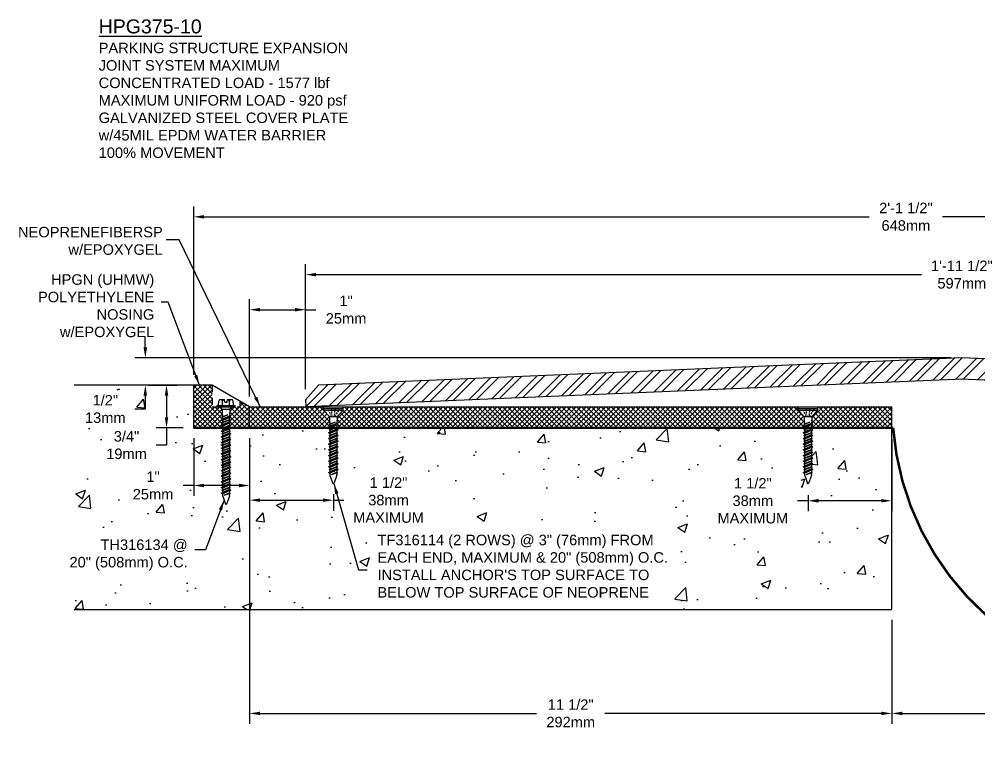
# Model space of a CAD drawing. Extents: x -6.7 to 63.9, y 0 to 12.9.
# Drawn here: x -6.73 to 10.47, y 0.04 to 12.9 of the extents above; entities that cross this region are included whole.
import ezdxf

# ---------------------------------------------------------------- set-up
doc = ezdxf.new("R2010")
doc.units = 0
doc.header["$MEASUREMENT"] = 0
doc.linetypes.add('HIDDEN', pattern=[0.375, 0.25, -0.125])
doc.layers.get('0').update_dxf_attribs({"linetype": 'CONTINUOUS'})
doc.layers.get('DEFPOINTS').update_dxf_attribs({"linetype": 'CONTINUOUS'})
for name, color, linetype in [('ANCHORS', 4, 'CONTINUOUS'), ('CONDITIONS', 1, 'CONTINUOUS'), ('DIMENSIONS', 3, 'CONTINUOUS'), ('FILLERS', 2, 'CONTINUOUS'), ('METALS', 7, 'CONTINUOUS'), ('TEXT', 2, 'CONTINUOUS')]:
    doc.layers.add(name, color=color, linetype=linetype)
doc.styles.add('ARIAL', font='ARIAL.TTF')
doc.dimstyles.new('ARIAL', dxfattribs={"dimtxt": 0.1875, "dimasz": 0.1875, "dimexe": 0.1875, "dimexo": 0.1875, "dimgap": 0.1875, "dimtad": 0, "dimtih": 1, "dimtoh": 1, "dimdec": 4, "dimzin": 0, "dimtxsty": 'ARIAL', "dimcen": 0.09, "dimazin": 3, "dimtfac": 1, "dimtdec": 4, "dimtofl": 0, "dimtmove": 0, "dimatfit": 3, "dimtolj": 1, "dimtzin": 0})

# ---------------------------------------------------------------- blocks, each defined once
blk = doc.blocks.new('*D7')
at = {"layer": 'DEFPOINTS', "color": 0}
for p in [(21.891, 9.364), (21.891, 6.588), (-3.606, 6.35)]:
    blk.add_point(p, dxfattribs=at)
at = {"layer": 'DIMENSIONS', "color": 0}
for p, q in [((-3.606, 6.537), (-3.606, 9.551)), ((21.891, 6.775), (21.891, 9.551)), ((-3.419, 9.364), (8.486, 9.364)), ((21.704, 9.364), (9.799, 9.364))]:
    blk.add_line(p, q, dxfattribs=at)
for points in [[(-3.419, 9.395), (-3.419, 9.333), (-3.606, 9.364)], [(21.704, 9.395), (21.704, 9.333), (21.891, 9.364)]]:
    blk.add_solid(points, dxfattribs=at)
at = {"layer": 'DIMENSIONS', "color": 0, "insert": (9.143, 9.364), "char_height": 0.1875, "attachment_point": 5, "style": 'ARIAL'}
blk.add_mtext('\\A1;2\'-1 1/2"\\P648mm', dxfattribs=at)
blk = doc.blocks.new('*D8')
at = {"layer": 'DEFPOINTS', "color": 0}
for p in [(21.891, 8.329), (21.891, 6.338), (-1.604, 6.088)]:
    blk.add_point(p, dxfattribs=at)
at = {"layer": 'DIMENSIONS', "color": 0}
for p, q in [((-1.604, 6.276), (-1.604, 8.516)), ((21.891, 6.525), (21.891, 8.516)), ((-1.417, 8.329), (9.424, 8.329)), ((21.704, 8.329), (10.863, 8.329))]:
    blk.add_line(p, q, dxfattribs=at)
for points in [[(-1.417, 8.36), (-1.417, 8.297), (-1.604, 8.329)], [(21.704, 8.36), (21.704, 8.297), (21.891, 8.329)]]:
    blk.add_solid(points, dxfattribs=at)
at = {"layer": 'DIMENSIONS', "color": 0, "insert": (10.144, 8.329), "char_height": 0.1875, "attachment_point": 5, "style": 'ARIAL'}
blk.add_mtext('\\A1;1\'-11 1/2"\\P597mm', dxfattribs=at)
blk = doc.blocks.new('*D9')
at = {"layer": 'DEFPOINTS', "color": 0}
for p in [(8.891, 2.338), (18.891, 2.338), (18.891, 0.475)]:
    blk.add_point(p, dxfattribs=at)
at = {"layer": 'DIMENSIONS', "color": 0}
for p, q in [((8.891, 2.15), (8.891, 0.287)), ((18.891, 2.15), (18.891, 0.287)), ((9.079, 0.475), (13.279, 0.475)), ((18.704, 0.475), (14.503, 0.475))]:
    blk.add_line(p, q, dxfattribs=at)
for points in [[(9.079, 0.506), (9.079, 0.443), (8.891, 0.475)], [(18.704, 0.506), (18.704, 0.443), (18.891, 0.475)]]:
    blk.add_solid(points, dxfattribs=at)
at = {"layer": 'DIMENSIONS', "color": 0, "insert": (13.891, 0.475), "char_height": 0.1875, "attachment_point": 5, "style": 'ARIAL'}
blk.add_mtext('\\A1;10"\\P254mm', dxfattribs=at)
blk = doc.blocks.new('*D11')
at = {"layer": 'DEFPOINTS', "color": 0}
for p in [(-2.606, 5.588), (8.891, 2.338), (8.891, 0.475)]:
    blk.add_point(p, dxfattribs=at)
at = {"layer": 'DIMENSIONS', "color": 0}
for p, q in [((-2.606, 5.4), (-2.606, 0.287)), ((8.891, 2.15), (8.891, 0.287)), ((-2.419, 0.475), (2.531, 0.475)), ((8.704, 0.475), (3.754, 0.475))]:
    blk.add_line(p, q, dxfattribs=at)
for points in [[(-2.419, 0.506), (-2.419, 0.443), (-2.606, 0.475)], [(8.704, 0.506), (8.704, 0.443), (8.891, 0.475)]]:
    blk.add_solid(points, dxfattribs=at)
at = {"layer": 'DIMENSIONS', "color": 0, "insert": (3.143, 0.475), "char_height": 0.1875, "attachment_point": 5, "style": 'ARIAL'}
blk.add_mtext('\\A1;11 1/2"\\P292mm', dxfattribs=at)
blk = doc.blocks.new('*D12')
at = {"layer": 'DEFPOINTS', "color": 0}
for p in [(-4.472, 6.838), (10.144, 6.838), (-4.609, 6.35)]:
    blk.add_point(p, dxfattribs=at)
at = {"layer": 'DIMENSIONS', "color": 0}
for p, q in [((-4.472, 7.026), (-4.472, 7.213)), ((9.956, 6.838), (-4.659, 6.838)), ((-4.421, 6.35), (-4.284, 6.35)), ((-4.472, 6.162), (-4.472, 5.923)), ((-4.472, 5.923), (-4.659, 5.923))]:
    blk.add_line(p, q, dxfattribs=at)
for points in [[(-4.503, 7.026), (-4.44, 7.026), (-4.472, 6.838)], [(-4.503, 6.162), (-4.44, 6.162), (-4.472, 6.35)]]:
    blk.add_solid(points, dxfattribs=at)
at = {"layer": 'DIMENSIONS', "color": 0, "insert": (-5.188, 5.923), "char_height": 0.1875, "attachment_point": 5, "style": 'ARIAL'}
blk.add_mtext('\\A1;{1/2"}\\P{13mm}', dxfattribs=at)
blk = doc.blocks.new('*D13')
at = {"layer": 'DEFPOINTS', "color": 0}
for p in [(-4.609, 6.35), (-4.092, 6.35), (-3.606, 5.588)]:
    blk.add_point(p, dxfattribs=at)
at = {"layer": 'DIMENSIONS', "color": 0}
for p, q in [((-4.421, 6.35), (-3.904, 6.35)), ((-4.092, 6.162), (-4.092, 5.775)), ((-3.794, 5.588), (-4.279, 5.588)), ((-4.092, 5.588), (-4.092, 5.277)), ((-4.092, 5.277), (-4.279, 5.277))]:
    blk.add_line(p, q, dxfattribs=at)
for points in [[(-4.123, 6.162), (-4.061, 6.162), (-4.092, 6.35)], [(-4.123, 5.775), (-4.061, 5.775), (-4.092, 5.588)]]:
    blk.add_solid(points, dxfattribs=at)
at = {"layer": 'DIMENSIONS', "color": 0, "insert": (-4.808, 5.277), "char_height": 0.1875, "attachment_point": 5, "style": 'ARIAL'}
blk.add_mtext('\\A1;{3/4"}\\P{19mm}', dxfattribs=at)
blk = doc.blocks.new('*D15')
at = {"layer": 'DEFPOINTS', "color": 0}
for p in [(-1.604, 7.701), (-1.604, 6.088), (-2.606, 5.963)]:
    blk.add_point(p, dxfattribs=at)
at = {"layer": 'DIMENSIONS', "color": 0}
for p, q in [((-2.606, 6.15), (-2.606, 7.889)), ((-1.604, 6.276), (-1.604, 7.889)), ((-2.418, 7.701), (-1.792, 7.701)), ((-1.604, 7.701), (-1.417, 7.701))]:
    blk.add_line(p, q, dxfattribs=at)
for points in [[(-2.418, 7.733), (-2.418, 7.67), (-2.606, 7.701)], [(-1.792, 7.733), (-1.792, 7.67), (-1.604, 7.701)]]:
    blk.add_solid(points, dxfattribs=at)
at = {"layer": 'DIMENSIONS', "color": 0, "insert": (-0.878, 7.701), "char_height": 0.1875, "attachment_point": 5, "style": 'ARIAL'}
blk.add_mtext('\\A1;{1"}\\P{25mm}', dxfattribs=at)
blk = doc.blocks.new('TH316134')
for p, q in [((-0.157, 0), (-0.157, 0.019)), ((-0.157, 0.019), (0.157, 0.019)), ((-0.157, 0), (0.157, 0)), ((-0.135, 0.029), (-0.129, 0.1)), ((-0.115, 0), (-0.07, -0.045)), ((-0.097, 0.128), (-0.027, 0.128)), ((-0.065, 0.019), (-0.065, 0.1)), ((-0.023, 0.082), (-0.027, 0.128)), ((-0.023, 0.082), (0.023, 0.082)), ((0.023, 0.082), (0.027, 0.128)), ((0.027, 0.128), (0.097, 0.128)), ((0.064, 0.019), (0.064, 0.1)), ((0.115, 0), (0.07, -0.045)), ((0.135, 0.029), (0.129, 0.1)), ((0.157, 0.019), (0.157, 0)), ((-0.074, -0.184), (0.032, -0.147)), ((-0.07, -0.045), (-0.07, -0.112)), ((-0.07, -0.045), (0.07, -0.045)), ((-0.069, -0.122), (-0.063, -0.148)), ((-0.062, -0.177), (0.032, -0.147)), ((0.032, -0.147), (-0.062, -0.19)), ((-0.062, -0.157), (-0.062, -0.177)), ((0.062, -0.171), (-0.062, -0.221)), ((0.062, -0.157), (0.062, -0.171)), ((0.086, -0.184), (0.062, -0.171)), ((0.069, -0.122), (0.063, -0.148)), ((0.07, -0.045), (0.07, -0.112)), ((-0.086, -0.234), (0.086, -0.184)), ((-0.086, -0.234), (-0.062, -0.221)), ((-0.086, -0.234), (-0.062, -0.247)), ((-0.086, -0.336), (0.086, -0.285)), ((-0.086, -0.336), (-0.062, -0.323)), ((-0.086, -0.336), (-0.062, -0.349)), ((-0.074, -0.184), (-0.062, -0.177)), ((-0.074, -0.184), (-0.062, -0.19)), ((-0.074, -0.285), (0.074, -0.234)), ((-0.074, -0.285), (-0.062, -0.279)), ((-0.074, -0.285), (-0.062, -0.291)), ((-0.074, -0.387), (0.074, -0.336)), ((-0.062, -0.19), (-0.062, -0.221)), ((0.062, -0.197), (-0.062, -0.247)), ((-0.062, -0.279), (0.062, -0.228)), ((0.062, -0.241), (-0.062, -0.291)), ((-0.062, -0.247), (-0.062, -0.279)), ((0.062, -0.272), (-0.062, -0.323)), ((-0.062, -0.291), (-0.062, -0.323)), ((0.062, -0.298), (-0.062, -0.349)), ((-0.062, -0.381), (0.062, -0.33)), ((0.062, -0.342), (-0.062, -0.393)), ((0.086, -0.184), (0.062, -0.197)), ((0.062, -0.197), (0.062, -0.228)), ((0.074, -0.234), (0.062, -0.228)), ((0.074, -0.234), (0.062, -0.241)), ((0.062, -0.241), (0.062, -0.272)), ((0.086, -0.285), (0.062, -0.272)), ((0.086, -0.285), (0.062, -0.298)), ((0.062, -0.298), (0.062, -0.33)), ((0.074, -0.336), (0.062, -0.33)), ((0.074, -0.336), (0.062, -0.342)), ((0.062, -0.342), (0.062, -0.374)), ((-0.086, -0.437), (0.086, -0.387)), ((-0.086, -0.437), (-0.062, -0.425)), ((-0.086, -0.437), (-0.062, -0.45)), ((-0.086, -0.539), (0.086, -0.488)), ((-0.074, -0.387), (-0.062, -0.381)), ((-0.074, -0.387), (-0.062, -0.393)), ((-0.074, -0.488), (0.074, -0.437)), ((-0.074, -0.488), (-0.062, -0.482)), ((-0.074, -0.488), (-0.062, -0.494)), ((-0.062, -0.349), (-0.062, -0.381)), ((0.062, -0.374), (-0.062, -0.425)), ((-0.062, -0.393), (-0.062, -0.425)), ((0.062, -0.4), (-0.062, -0.45)), ((-0.062, -0.482), (0.062, -0.431)), ((0.062, -0.444), (-0.062, -0.494)), ((-0.062, -0.45), (-0.062, -0.482)), ((0.062, -0.475), (-0.062, -0.526)), ((-0.062, -0.494), (-0.062, -0.526)), ((0.062, -0.501), (-0.062, -0.552)), ((0.086, -0.387), (0.062, -0.374)), ((0.086, -0.387), (0.062, -0.4)), ((0.062, -0.4), (0.062, -0.431)), ((0.074, -0.437), (0.062, -0.431)), ((0.074, -0.437), (0.062, -0.444)), ((0.062, -0.444), (0.062, -0.475)), ((0.086, -0.488), (0.062, -0.475)), ((0.086, -0.488), (0.062, -0.501)), ((0.062, -0.501), (0.062, -0.533)), ((-0.086, -0.539), (-0.062, -0.526)), ((-0.086, -0.539), (-0.062, -0.552)), ((-0.086, -0.641), (0.086, -0.59)), ((-0.086, -0.641), (-0.062, -0.628)), ((-0.086, -0.641), (-0.062, -0.654)), ((-0.074, -0.59), (0.074, -0.539)), ((-0.074, -0.59), (-0.062, -0.584)), ((-0.074, -0.59), (-0.062, -0.596)), ((-0.074, -0.691), (0.074, -0.641)), ((-0.074, -0.691), (-0.062, -0.685)), ((-0.062, -0.584), (0.062, -0.533)), ((0.062, -0.545), (-0.062, -0.596)), ((-0.062, -0.552), (-0.062, -0.584)), ((0.062, -0.577), (-0.062, -0.628)), ((-0.062, -0.596), (-0.062, -0.628)), ((0.062, -0.603), (-0.062, -0.654)), ((-0.062, -0.685), (0.062, -0.634)), ((0.062, -0.647), (-0.062, -0.698)), ((-0.062, -0.654), (-0.062, -0.685)), ((0.062, -0.678), (-0.062, -0.729)), ((0.074, -0.539), (0.062, -0.533)), ((0.074, -0.539), (0.062, -0.545)), ((0.062, -0.545), (0.062, -0.577)), ((0.086, -0.59), (0.062, -0.577)), ((0.086, -0.59), (0.062, -0.603)), ((0.062, -0.603), (0.062, -0.634)), ((0.074, -0.641), (0.062, -0.634)), ((0.074, -0.641), (0.062, -0.647)), ((0.062, -0.647), (0.062, -0.678)), ((0.086, -0.691), (0.062, -0.678)), ((-0.086, -0.742), (0.086, -0.691)), ((-0.086, -0.742), (-0.062, -0.729)), ((-0.086, -0.742), (-0.062, -0.755)), ((-0.086, -0.844), (0.086, -0.793)), ((-0.086, -0.844), (-0.062, -0.831)), ((-0.086, -0.844), (-0.062, -0.857)), ((-0.074, -0.691), (-0.062, -0.698)), ((-0.074, -0.793), (0.074, -0.742)), ((-0.074, -0.793), (-0.062, -0.787)), ((-0.074, -0.793), (-0.062, -0.799)), ((-0.074, -0.895), (0.074, -0.844)), ((-0.062, -0.698), (-0.062, -0.729)), ((0.062, -0.704), (-0.062, -0.755)), ((-0.062, -0.787), (0.062, -0.736)), ((0.062, -0.748), (-0.062, -0.799)), ((-0.062, -0.755), (-0.062, -0.787)), ((0.062, -0.78), (-0.062, -0.831)), ((-0.062, -0.799), (-0.062, -0.831)), ((0.062, -0.806), (-0.062, -0.857)), ((-0.062, -0.888), (0.062, -0.838)), ((0.062, -0.85), (-0.062, -0.901)), ((-0.062, -0.857), (-0.062, -0.888)), ((0.086, -0.691), (0.062, -0.704)), ((0.062, -0.704), (0.062, -0.736)), ((0.074, -0.742), (0.062, -0.736)), ((0.074, -0.742), (0.062, -0.748)), ((0.062, -0.748), (0.062, -0.78)), ((0.086, -0.793), (0.062, -0.78)), ((0.086, -0.793), (0.062, -0.806)), ((0.062, -0.806), (0.062, -0.838)), ((0.074, -0.844), (0.062, -0.838)), ((0.074, -0.844), (0.062, -0.85)), ((0.062, -0.85), (0.062, -0.882)), ((-0.086, -0.945), (0.086, -0.895)), ((-0.086, -0.945), (-0.062, -0.932)), ((-0.086, -0.945), (-0.062, -0.958)), ((-0.086, -1.047), (0.086, -0.996)), ((-0.074, -0.895), (-0.062, -0.888)), ((-0.074, -0.895), (-0.062, -0.901)), ((-0.074, -0.996), (0.074, -0.945)), ((-0.074, -0.996), (-0.062, -0.99)), ((-0.074, -0.996), (-0.062, -1.002)), ((0.062, -0.882), (-0.062, -0.932)), ((-0.062, -0.901), (-0.062, -0.932)), ((0.062, -0.907), (-0.062, -0.958)), ((-0.062, -0.99), (0.062, -0.939)), ((0.062, -0.951), (-0.062, -1.002)), ((-0.062, -0.958), (-0.062, -0.99)), ((0.062, -0.983), (-0.062, -1.034)), ((-0.062, -1.002), (-0.062, -1.034)), ((0.062, -1.009), (-0.062, -1.06)), ((0.086, -0.895), (0.062, -0.882)), ((0.086, -0.895), (0.062, -0.907)), ((0.062, -0.907), (0.062, -0.939)), ((0.074, -0.945), (0.062, -0.939)), ((0.074, -0.945), (0.062, -0.951)), ((0.062, -0.951), (0.062, -0.983)), ((0.086, -0.996), (0.062, -0.983)), ((0.086, -0.996), (0.062, -1.009)), ((0.062, -1.001), (0.062, -1.033)), ((-0.086, -1.047), (-0.062, -1.034)), ((-0.086, -1.047), (-0.062, -1.06)), ((-0.086, -1.141), (0.086, -1.09)), ((-0.086, -1.141), (-0.062, -1.128)), ((-0.086, -1.141), (-0.062, -1.154)), ((-0.086, -1.242), (0.086, -1.191)), ((-0.074, -1.09), (0.074, -1.039)), ((-0.074, -1.09), (-0.062, -1.084)), ((-0.074, -1.09), (-0.062, -1.096)), ((-0.074, -1.191), (0.074, -1.141)), ((-0.074, -1.191), (-0.062, -1.185)), ((-0.074, -1.191), (-0.062, -1.198)), ((-0.062, -1.084), (0.062, -1.033)), ((0.062, -1.045), (-0.062, -1.096)), ((-0.062, -1.052), (-0.062, -1.084)), ((0.062, -1.077), (-0.062, -1.128)), ((-0.062, -1.096), (-0.062, -1.128)), ((0.062, -1.103), (-0.062, -1.154)), ((-0.062, -1.185), (0.062, -1.134)), ((0.062, -1.147), (-0.062, -1.198)), ((-0.062, -1.154), (-0.062, -1.185)), ((0.062, -1.178), (-0.062, -1.229)), ((-0.062, -1.198), (-0.062, -1.229)), ((0.074, -1.039), (0.062, -1.033)), ((0.074, -1.039), (0.062, -1.045)), ((0.062, -1.045), (0.062, -1.077)), ((0.086, -1.09), (0.062, -1.077)), ((0.086, -1.09), (0.062, -1.103)), ((0.062, -1.103), (0.062, -1.134)), ((0.074, -1.141), (0.062, -1.134)), ((0.074, -1.141), (0.062, -1.147)), ((0.062, -1.147), (0.062, -1.178)), ((0.086, -1.191), (0.062, -1.178)), ((0.086, -1.191), (0.062, -1.204)), ((-0.086, -1.242), (-0.062, -1.229)), ((-0.086, -1.242), (-0.062, -1.255)), ((-0.086, -1.344), (0.086, -1.293)), ((-0.086, -1.344), (-0.062, -1.331)), ((-0.086, -1.344), (-0.062, -1.357)), ((-0.074, -1.293), (0.074, -1.242)), ((-0.074, -1.293), (-0.062, -1.287)), ((-0.074, -1.293), (-0.062, -1.299)), ((-0.074, -1.395), (0.074, -1.344)), ((0.062, -1.204), (-0.062, -1.255)), ((-0.062, -1.287), (0.062, -1.236)), ((0.062, -1.248), (-0.062, -1.299)), ((-0.062, -1.255), (-0.062, -1.287)), ((0.062, -1.28), (-0.062, -1.331)), ((-0.062, -1.299), (-0.062, -1.331)), ((0.062, -1.306), (-0.062, -1.357)), ((-0.062, -1.388), (0.062, -1.338)), ((0.062, -1.35), (-0.062, -1.401)), ((-0.062, -1.357), (-0.062, -1.388)), ((0.062, -1.204), (0.062, -1.236)), ((0.074, -1.242), (0.062, -1.236)), ((0.074, -1.242), (0.062, -1.248)), ((0.062, -1.248), (0.062, -1.28)), ((0.086, -1.293), (0.062, -1.28)), ((0.086, -1.293), (0.062, -1.306)), ((0.062, -1.306), (0.062, -1.338)), ((0.074, -1.344), (0.062, -1.338)), ((0.074, -1.344), (0.062, -1.35)), ((0.062, -1.35), (0.062, -1.382)), ((-0.086, -1.445), (0.086, -1.395)), ((-0.086, -1.445), (-0.062, -1.432)), ((-0.086, -1.445), (-0.062, -1.458)), ((-0.086, -1.547), (0.086, -1.496)), ((-0.086, -1.547), (-0.062, -1.534)), ((-0.086, -1.547), (-0.062, -1.56)), ((-0.074, -1.395), (-0.062, -1.388)), ((-0.074, -1.395), (-0.062, -1.401)), ((-0.074, -1.496), (0.074, -1.445)), ((-0.074, -1.496), (-0.062, -1.49)), ((-0.074, -1.496), (-0.062, -1.502)), ((0.062, -1.382), (-0.062, -1.432)), ((-0.062, -1.401), (-0.062, -1.432)), ((0.062, -1.407), (-0.062, -1.458)), ((-0.062, -1.49), (0.062, -1.439)), ((0.062, -1.451), (-0.062, -1.502)), ((-0.062, -1.458), (-0.062, -1.49)), ((0.062, -1.483), (-0.062, -1.534)), ((-0.062, -1.502), (-0.062, -1.534)), ((0.062, -1.509), (-0.062, -1.56)), ((-0.034, -1.584), (0.062, -1.541)), ((-0.034, -1.584), (0.074, -1.547)), ((0.086, -1.395), (0.062, -1.382)), ((0.086, -1.395), (0.062, -1.407)), ((0.062, -1.407), (0.062, -1.439)), ((0.074, -1.445), (0.062, -1.439)), ((0.074, -1.445), (0.062, -1.451)), ((0.062, -1.451), (0.062, -1.483)), ((0.086, -1.496), (0.062, -1.483)), ((0.086, -1.496), (0.062, -1.509)), ((0.062, -1.509), (0.062, -1.541)), ((0.074, -1.547), (0.062, -1.541)), ((0.074, -1.547), (0.062, -1.553)), ((-0.062, -1.56), (-0.062, -1.586)), ((-0.06, -1.601), (-0.01, -1.744)), ((0.062, -1.553), (-0.034, -1.584)), ((0.06, -1.601), (0.01, -1.744)), ((0.062, -1.553), (0.062, -1.586))]:
    blk.add_line(p, q)
for centre, radius, start, end in [((-0.146, 0.03), 0.0112, 270, 355), ((-0.097, 0.095), 0.0327, 9.285, 170.715), ((0, 0.038), 0.0896, 107.4215, 136.0407), ((0, 0.038), 0.0896, 43.9593, 72.5785), ((0.097, 0.095), 0.0327, 9.285, 170.715), ((0.146, 0.03), 0.0112, 185, 270), ((-0.023, -0.112), 0.0465, 180, 191.9357), ((-0.109, -0.157), 0.0465, 0, 11.9357), ((0.109, -0.157), 0.0465, 168.0643, 180), ((0.023, -0.112), 0.0465, 348.0643, 0), ((-0.016, -1.586), 0.0465, 180, 199.3058), ((0.016, -1.586), 0.0465, 340.6942, 0), ((0, -1.739), 0.0106, 204.1001, 335.8999)]:
    blk.add_arc(centre, radius, start, end)
blk = doc.blocks.new('*D16')
at = {"layer": 'DEFPOINTS', "color": 0}
for p in [(-3.606, 5.588), (-2.606, 5.588), (-2.606, 4.554)]:
    blk.add_point(p, dxfattribs=at)
at = {"layer": 'DIMENSIONS', "color": 0}
for p, q in [((-3.606, 5.4), (-3.606, 4.367)), ((-2.606, 5.4), (-2.606, 4.367)), ((-3.606, 4.554), (-3.794, 4.554)), ((-2.794, 4.554), (-3.419, 4.554))]:
    blk.add_line(p, q, dxfattribs=at)
for points in [[(-3.419, 4.586), (-3.419, 4.523), (-3.606, 4.554)], [(-2.794, 4.586), (-2.794, 4.523), (-2.606, 4.554)]]:
    blk.add_solid(points, dxfattribs=at)
at = {"layer": 'DIMENSIONS', "color": 0, "insert": (-4.333, 4.554), "char_height": 0.1875, "attachment_point": 5, "style": 'ARIAL'}
blk.add_mtext('\\A1;1"\\P25mm', dxfattribs=at)
blk = doc.blocks.new('TF-316114')
for p, q in [((-0.163, 0), (0.163, 0)), ((-0.104, -0.013), (-0.113, 0)), ((-0.176, -0.029), (-0.175, -0.01)), ((-0.176, -0.029), (0.176, -0.029)), ((-0.176, -0.029), (-0.07, -0.141)), ((-0.082, -0.047), (-0.091, -0.032)), ((-0.07, -0.141), (0.07, -0.141)), ((-0.07, -0.141), (-0.07, -0.208)), ((-0.053, -0.09), (-0.069, -0.066)), ((-0.031, -0.125), (-0.044, -0.104)), ((-0.031, -0.005), (-0.031, 0)), ((-0.03, -0.026), (-0.03, -0.019)), ((-0.028, -0.051), (-0.029, -0.032)), ((-0.026, -0.091), (-0.028, -0.065)), ((-0.024, -0.126), (-0.025, -0.11)), ((-0.024, -0.135), (-0.011, -0.135)), ((-0.002, -0.135), (0.018, -0.135)), ((0.037, -0.115), (0.024, -0.135)), ((0.024, -0.135), (0.025, -0.125)), ((0.025, -0.11), (0.026, -0.09)), ((0.027, -0.07), (0.029, -0.048)), ((0.03, -0.026), (0.031, -0.008)), ((0.066, -0.071), (0.049, -0.098)), ((0.07, -0.141), (0.176, -0.029)), ((0.07, -0.141), (0.07, -0.208)), ((0.09, -0.035), (0.075, -0.058)), ((0.11, -0.005), (0.098, -0.022)), ((0.176, -0.029), (0.175, -0.01)), ((-0.086, -0.33), (0.086, -0.28)), ((-0.086, -0.33), (-0.062, -0.317)), ((-0.086, -0.33), (-0.062, -0.343)), ((-0.074, -0.28), (0.032, -0.243)), ((-0.074, -0.28), (-0.062, -0.273)), ((-0.074, -0.28), (-0.062, -0.286)), ((-0.074, -0.381), (0.074, -0.33)), ((-0.069, -0.218), (-0.063, -0.244)), ((-0.062, -0.273), (0.032, -0.243)), ((0.032, -0.243), (-0.062, -0.286)), ((-0.062, -0.253), (-0.062, -0.273)), ((0.062, -0.267), (-0.062, -0.317)), ((-0.062, -0.286), (-0.062, -0.317)), ((0.062, -0.293), (-0.062, -0.343)), ((-0.062, -0.375), (0.062, -0.324)), ((0.062, -0.337), (-0.062, -0.387)), ((-0.062, -0.343), (-0.062, -0.375)), ((0.062, -0.253), (0.062, -0.267)), ((0.086, -0.28), (0.062, -0.267)), ((0.086, -0.28), (0.062, -0.293)), ((0.062, -0.293), (0.062, -0.324)), ((0.074, -0.33), (0.062, -0.324)), ((0.074, -0.33), (0.062, -0.337)), ((0.062, -0.337), (0.062, -0.368)), ((0.069, -0.218), (0.063, -0.244)), ((-0.086, -0.432), (0.086, -0.381)), ((-0.086, -0.432), (-0.062, -0.419)), ((-0.086, -0.432), (-0.062, -0.445)), ((-0.086, -0.534), (0.086, -0.483)), ((-0.074, -0.381), (-0.062, -0.375)), ((-0.074, -0.381), (-0.062, -0.387)), ((-0.074, -0.483), (0.074, -0.432)), ((-0.074, -0.483), (-0.062, -0.477)), ((-0.074, -0.483), (-0.062, -0.489)), ((0.062, -0.368), (-0.062, -0.419)), ((-0.062, -0.387), (-0.062, -0.419)), ((0.062, -0.394), (-0.062, -0.445)), ((-0.062, -0.477), (0.062, -0.426)), ((0.062, -0.438), (-0.062, -0.489)), ((-0.062, -0.445), (-0.062, -0.477)), ((0.062, -0.47), (-0.062, -0.521)), ((-0.062, -0.489), (-0.062, -0.521)), ((0.062, -0.496), (-0.062, -0.546)), ((0.086, -0.381), (0.062, -0.368)), ((0.086, -0.381), (0.062, -0.394)), ((0.062, -0.394), (0.062, -0.426)), ((0.074, -0.432), (0.062, -0.426)), ((0.074, -0.432), (0.062, -0.438)), ((0.062, -0.438), (0.062, -0.47)), ((0.086, -0.483), (0.062, -0.47)), ((0.086, -0.483), (0.062, -0.496)), ((0.062, -0.496), (0.062, -0.527)), ((-0.086, -0.534), (-0.062, -0.521)), ((-0.086, -0.534), (-0.062, -0.546)), ((-0.086, -0.635), (0.086, -0.584)), ((-0.086, -0.635), (-0.062, -0.622)), ((-0.086, -0.635), (-0.062, -0.648)), ((-0.086, -0.737), (0.086, -0.686)), ((-0.074, -0.584), (0.074, -0.534)), ((-0.074, -0.584), (-0.062, -0.578)), ((-0.074, -0.584), (-0.062, -0.59)), ((-0.074, -0.686), (0.074, -0.635)), ((-0.074, -0.686), (-0.062, -0.68)), ((-0.074, -0.686), (-0.062, -0.692)), ((-0.062, -0.578), (0.062, -0.527)), ((0.062, -0.54), (-0.062, -0.59)), ((-0.062, -0.546), (-0.062, -0.578)), ((0.062, -0.571), (-0.062, -0.622)), ((-0.062, -0.59), (-0.062, -0.622)), ((0.062, -0.597), (-0.062, -0.648)), ((-0.062, -0.68), (0.062, -0.629)), ((0.062, -0.641), (-0.062, -0.692)), ((-0.062, -0.648), (-0.062, -0.68)), ((0.062, -0.673), (-0.062, -0.724)), ((0.074, -0.534), (0.062, -0.527)), ((0.074, -0.534), (0.062, -0.54)), ((0.062, -0.54), (0.062, -0.571)), ((0.086, -0.584), (0.062, -0.571)), ((0.086, -0.584), (0.062, -0.597)), ((0.062, -0.597), (0.062, -0.629)), ((0.074, -0.635), (0.062, -0.629)), ((0.074, -0.635), (0.062, -0.641)), ((0.062, -0.641), (0.062, -0.673)), ((0.086, -0.686), (0.062, -0.673)), ((0.086, -0.686), (0.062, -0.699)), ((-0.086, -0.737), (-0.062, -0.724)), ((-0.086, -0.737), (-0.062, -0.75)), ((-0.086, -0.838), (0.086, -0.787)), ((-0.086, -0.838), (-0.062, -0.825)), ((-0.086, -0.838), (-0.062, -0.851)), ((-0.074, -0.787), (0.074, -0.737)), ((-0.074, -0.787), (-0.062, -0.781)), ((-0.074, -0.787), (-0.062, -0.794)), ((-0.074, -0.889), (0.074, -0.838)), ((-0.062, -0.692), (-0.062, -0.724)), ((0.062, -0.699), (-0.062, -0.75)), ((-0.062, -0.781), (0.062, -0.73)), ((0.062, -0.743), (-0.062, -0.794)), ((-0.062, -0.75), (-0.062, -0.781)), ((0.062, -0.774), (-0.062, -0.825)), ((-0.062, -0.794), (-0.062, -0.825)), ((0.062, -0.8), (-0.062, -0.851)), ((-0.062, -0.883), (0.062, -0.832)), ((0.062, -0.844), (-0.062, -0.895)), ((-0.062, -0.851), (-0.062, -0.883)), ((0.062, -0.699), (0.062, -0.73)), ((0.074, -0.737), (0.062, -0.73)), ((0.074, -0.737), (0.062, -0.743)), ((0.062, -0.743), (0.062, -0.774)), ((0.086, -0.787), (0.062, -0.774)), ((0.086, -0.787), (0.062, -0.8)), ((0.062, -0.8), (0.062, -0.832)), ((0.074, -0.838), (0.062, -0.832)), ((0.074, -0.838), (0.062, -0.844)), ((0.062, -0.844), (0.062, -0.876)), ((-0.086, -0.94), (0.086, -0.889)), ((-0.086, -0.94), (-0.062, -0.927)), ((-0.086, -0.94), (-0.062, -0.953)), ((-0.086, -1.041), (0.086, -0.991)), ((-0.086, -1.041), (-0.062, -1.028)), ((-0.074, -0.889), (-0.062, -0.883)), ((-0.074, -0.889), (-0.062, -0.895)), ((-0.074, -0.991), (0.074, -0.94)), ((-0.074, -0.991), (-0.062, -0.984)), ((-0.074, -0.991), (-0.062, -0.997)), ((0.062, -0.876), (-0.062, -0.927)), ((-0.062, -0.895), (-0.062, -0.927)), ((0.062, -0.902), (-0.062, -0.953)), ((-0.062, -0.984), (0.062, -0.934)), ((0.062, -0.946), (-0.062, -0.997)), ((-0.062, -0.953), (-0.062, -0.984)), ((0.062, -0.978), (-0.062, -1.028)), ((-0.062, -0.997), (-0.062, -1.028)), ((0.062, -1.003), (-0.062, -1.054)), ((0.086, -0.889), (0.062, -0.876)), ((0.086, -0.889), (0.062, -0.902)), ((0.062, -0.902), (0.062, -0.934)), ((0.074, -0.94), (0.062, -0.934)), ((0.074, -0.94), (0.062, -0.946)), ((0.062, -0.946), (0.062, -0.978)), ((0.086, -0.991), (0.062, -0.978)), ((0.086, -0.991), (0.062, -1.003)), ((0.062, -1.003), (0.062, -1.035)), ((-0.086, -1.041), (-0.062, -1.054)), ((-0.086, -1.143), (0.086, -1.092)), ((-0.086, -1.143), (-0.062, -1.13)), ((-0.086, -1.143), (-0.062, -1.156)), ((-0.074, -1.092), (0.074, -1.041)), ((-0.074, -1.092), (-0.062, -1.086)), ((-0.074, -1.092), (-0.062, -1.098)), ((-0.062, -1.086), (0.062, -1.035)), ((0.062, -1.047), (-0.062, -1.098)), ((-0.062, -1.054), (-0.062, -1.086)), ((0.062, -1.079), (-0.062, -1.13)), ((-0.062, -1.098), (-0.062, -1.13)), ((0.062, -1.105), (-0.062, -1.156)), ((-0.062, -1.156), (-0.062, -1.182)), ((-0.06, -1.197), (-0.01, -1.34)), ((-0.034, -1.18), (0.062, -1.137)), ((-0.034, -1.18), (0.074, -1.143)), ((0.062, -1.149), (-0.034, -1.18)), ((0.06, -1.197), (0.01, -1.34)), ((0.074, -1.041), (0.062, -1.035)), ((0.074, -1.041), (0.062, -1.047)), ((0.062, -1.047), (0.062, -1.079)), ((0.086, -1.092), (0.062, -1.079)), ((0.086, -1.092), (0.062, -1.105)), ((0.062, -1.105), (0.062, -1.137)), ((0.074, -1.143), (0.062, -1.137)), ((0.074, -1.143), (0.062, -1.149)), ((0.062, -1.149), (0.062, -1.182))]:
    blk.add_line(p, q)
for centre, radius, start, end in [((-0.163, -0.011), 0.0112, 90, 175), ((0.163, -0.011), 0.0112, 5, 90), ((-0.023, -0.208), 0.0465, 180, 191.9357), ((-0.109, -0.253), 0.0465, 0, 11.9357), ((0.109, -0.253), 0.0465, 168.0643, 180), ((0.023, -0.208), 0.0465, 348.0643, 0), ((-0.016, -1.182), 0.0465, 180, 199.3058), ((0.016, -1.182), 0.0465, 340.6942, 0), ((0, -1.335), 0.0106, 204.1001, 335.8999)]:
    blk.add_arc(centre, radius, start, end)
blk = doc.blocks.new('TF316114')
blk.add_blockref('TF-316114', (0, 0))
blk = doc.blocks.new('HPGN')
at = {"layer": 'FILLERS'}
h = blk.add_hatch(dxfattribs=at)
h.set_pattern_fill('ANSI37', color=256, scale=0.5, style=0)
h.paths.add_polyline_path([(8.196, 21.167), (8.026, 21.266), (8.026, 21.17), (7.89, 21.17), (7.845, 21.125), (7.845, 21.058, -0.052126), (7.844, 21.048), (7.839, 21.023, 0.052126), (7.838, 21.013), (7.838, 21), (7.862, 20.987), (7.838, 20.974), (7.838, 20.942), (7.849, 20.936), (7.838, 20.93), (7.838, 20.898), (7.862, 20.885), (7.838, 20.872), (7.838, 20.84), (7.849, 20.834), (7.838, 20.828), (7.838, 20.796), (7.846, 20.792), (8.196, 20.792)])
h.paths.add_polyline_path([(7.706, 21.125), (7.661, 21.17), (7.526, 21.17), (7.526, 21.554), (7.196, 21.554), (7.196, 20.792), (7.713, 20.792), (7.713, 20.821), (7.689, 20.834), (7.713, 20.847), (7.713, 20.879), (7.702, 20.885), (7.713, 20.891), (7.713, 20.923), (7.689, 20.936), (7.713, 20.949), (7.713, 20.98), (7.702, 20.987), (7.713, 20.993), (7.713, 21.013, 0.052126), (7.712, 21.023), (7.707, 21.048, -0.052126), (7.706, 21.058)])
blk.add_lwpolyline([(8.196, 20.792), (8.196, 21.167), (7.526, 21.554), (7.196, 21.554), (7.196, 20.792)], close=True, dxfattribs=at)
at = {"layer": 'FILLERS', "linetype": 'HIDDEN', "ltscale": 0.5}
blk.add_lwpolyline([(7.526, 21.554), (7.526, 21.17), (8.026, 21.17), (8.026, 21.266)], dxfattribs=at)
blk = doc.blocks.new('NEOPRENEFIBERSP')
at = {"layer": 'FILLERS'}
h = blk.add_hatch(dxfattribs=at)
h.set_pattern_fill('ANSI37', color=256, scale=0.5, style=0)
h.set_pattern_definition([(45, (2.802326, 4.197834), (-0.04419417, 0.04419417), []), (135, (2.802326, 4.197834), (-0.04419417, -0.04419417), [])])
h.paths.add_polyline_path([(0.196, 21.167), (0.196, 20.792), (1.633, 20.792), (1.634, 20.793), (1.61, 20.806), (1.634, 20.819), (1.634, 20.85), (1.623, 20.856), (1.634, 20.863), (1.634, 20.883, 0.052126), (1.633, 20.892), (1.627, 20.923), (1.627, 20.995), (1.52, 21.108), (1.52, 21.167)])
h.paths.add_polyline_path([(10.131, 20.792), (10.132, 20.793), (10.108, 20.806), (10.132, 20.819), (10.132, 20.85), (10.12, 20.856), (10.132, 20.863), (10.132, 20.883, 0.052126), (10.131, 20.892), (10.124, 20.923), (10.124, 20.995), (10.018, 21.108), (10.018, 21.167), (1.873, 21.167), (1.873, 21.108), (1.766, 20.995), (1.766, 20.923), (1.76, 20.892, 0.052126), (1.759, 20.883), (1.759, 20.869), (1.783, 20.856), (1.759, 20.844), (1.759, 20.812), (1.77, 20.806), (1.759, 20.799), (1.759, 20.792)])
h.paths.add_polyline_path([(10.37, 21.167), (10.37, 21.108), (10.264, 20.995), (10.264, 20.923), (10.257, 20.892, 0.052126), (10.256, 20.883), (10.256, 20.869), (10.28, 20.856), (10.256, 20.844), (10.256, 20.812), (10.268, 20.806), (10.256, 20.799), (10.256, 20.792), (11.694, 20.792), (11.694, 21.167)])
at = {"color": 2}
for p in [(0.196, 21.167), (11.694, 20.792)]:
    blk.add_line(p, (11.694, 21.167), dxfattribs=at)
at = {"layer": 'FILLERS', "color": 2, "linetype": 'HIDDEN', "ltscale": 0.02}
for p, q in [((1.52, 21.108), (1.52, 21.167)), ((1.873, 21.108), (1.873, 21.167)), ((10.018, 21.108), (10.018, 21.167)), ((10.37, 21.108), (10.37, 21.167))]:
    blk.add_line(p, q, dxfattribs=at)
blk = doc.blocks.new('*D25')
at = {"layer": 'DEFPOINTS', "color": 0}
for p in [(-2.606, 5.588), (-1.106, 4.585), (-1.106, 4.292)]:
    blk.add_point(p, dxfattribs=at)
at = {"layer": 'DIMENSIONS', "color": 0}
for p, q in [((-2.606, 5.4), (-2.606, 4.104)), ((-1.106, 4.398), (-1.106, 4.104)), ((-2.419, 4.292), (-1.293, 4.292)), ((-1.106, 4.292), (-0.918, 4.292))]:
    blk.add_line(p, q, dxfattribs=at)
for points in [[(-2.419, 4.323), (-2.419, 4.261), (-2.606, 4.292)], [(-1.293, 4.323), (-1.293, 4.261), (-1.106, 4.292)]]:
    blk.add_solid(points, dxfattribs=at)
at = {"layer": 'DIMENSIONS', "color": 0, "insert": (-0.118, 4.292), "char_height": 0.1875, "attachment_point": 5, "style": 'ARIAL'}
blk.add_mtext('\\A1;1 1/2"\\P38mm\\PMAXIMUM', dxfattribs=at)
blk = doc.blocks.new('*D26')
at = {"layer": 'DEFPOINTS', "color": 0}
for p in [(8.891, 5.574), (7.392, 4.572), (7.392, 4.281)]:
    blk.add_point(p, dxfattribs=at)
at = {"layer": 'DIMENSIONS', "color": 0}
for p, q in [((8.891, 5.386), (8.891, 4.094)), ((7.392, 4.384), (7.392, 4.094)), ((7.392, 4.281), (7.204, 4.281)), ((8.704, 4.281), (7.579, 4.281))]:
    blk.add_line(p, q, dxfattribs=at)
for points in [[(7.579, 4.312), (7.579, 4.25), (7.392, 4.281)], [(8.704, 4.312), (8.704, 4.25), (8.891, 4.281)]]:
    blk.add_solid(points, dxfattribs=at)
at = {"layer": 'DIMENSIONS', "color": 0, "insert": (6.403, 4.281), "char_height": 0.1875, "attachment_point": 5, "style": 'ARIAL'}
blk.add_mtext('\\A1;1 1/2"\\P38mm\\PMAXIMUM', dxfattribs=at)

msp = doc.modelspace()

# ---------------------------------------------------------------- hatches: boundary and pattern name
at = {"layer": 'CONDITIONS'}
h = msp.add_hatch(dxfattribs=at)
h.set_pattern_fill('AR-CONC', color=256, scale=0.25, style=0)
h.paths.add_polyline_path([(4.94042, 3.86574), (4.94042, 2.33766), (8.8912, 2.33766), (8.8912, 5.58766), (7.45378, 5.58766), (7.45378, 5.56317), (7.47778, 5.55025), (7.45378, 5.53732), (7.45378, 5.50563), (7.4668, 5.49862), (7.45378, 5.49331), (7.45378, 5.46161), (7.47778, 5.44869), (7.45378, 5.43576), (7.45378, 5.40407), (7.4668, 5.39706), (7.45378, 5.39174), (7.45378, 5.36005), (7.47778, 5.34712), (7.45378, 5.3342), (7.45378, 5.30251), (7.4668, 5.29549), (7.45378, 5.29018), (7.45378, 5.25849), (7.47778, 5.24556), (7.45378, 5.23264), (7.45378, 5.20094), (7.4668, 5.19393), (7.45378, 5.18862), (7.45378, 5.15692), (7.47778, 5.144), (7.45378, 5.13107), (7.45378, 5.09938), (7.4668, 5.09237), (7.45378, 5.08706), (7.45378, 5.05536), (7.47778, 5.04244), (7.45378, 5.02951), (7.45378, 4.99782), (7.4668, 4.99081), (7.45378, 4.98549), (7.45378, 4.9538), (7.47778, 4.94087), (7.45378, 4.92795), (7.45378, 4.89626), (7.4668, 4.88924), (7.45378, 4.88393), (7.45378, 4.85224), (7.47778, 4.83931), (7.45378, 4.82639), (7.45378, 4.79469), (7.46811, 4.78697), (7.45378, 4.78237), (7.45378, 4.74184), (7.40175, 4.59332, -0.77412328), (7.38131, 4.59332), (7.32928, 4.74184), (7.32928, 4.77561), (7.30528, 4.78853), (7.32928, 4.80146), (7.32928, 4.83315), (7.31625, 4.84016), (7.32928, 4.84548), (7.32928, 4.87717), (7.30528, 4.89009), (7.32928, 4.90302), (7.32928, 4.93471), (7.31625, 4.94173), (7.32928, 4.94704), (7.32928, 4.97873), (7.30528, 4.99166), (7.32928, 5.00458), (7.32928, 5.03627), (7.31625, 5.04329), (7.32928, 5.0486), (7.32928, 5.08029), (7.30528, 5.09322), (7.32928, 5.10614), (7.32928, 5.13784), (7.31625, 5.14485), (7.32928, 5.15016), (7.32928, 5.18186), (7.30528, 5.19478), (7.32928, 5.20771), (7.32928, 5.2394), (7.31625, 5.24641), (7.32928, 5.25173), (7.32928, 5.28342), (7.30528, 5.29634), (7.32928, 5.30927), (7.32928, 5.34096), (7.31625, 5.34798), (7.32928, 5.35329), (7.32928, 5.38498), (7.30528, 5.39791), (7.32928, 5.41083), (7.32928, 5.44252), (7.31625, 5.44954), (7.32928, 5.45485), (7.32928, 5.48654), (7.30528, 5.49947), (7.32928, 5.51239), (7.32928, 5.54409), (7.31625, 5.5511), (7.32928, 5.55641), (7.32928, 5.58766), (-1.04365, 5.58766), (-1.04365, 5.56317), (-1.01965, 5.55025), (-1.04365, 5.53732), (-1.04365, 5.50563), (-1.03062, 5.49862), (-1.04365, 5.49331), (-1.04365, 5.46161), (-1.01965, 5.44869), (-1.04365, 5.43576), (-1.04365, 5.40407), (-1.03062, 5.39706), (-1.04365, 5.39174), (-1.04365, 5.36005), (-1.01965, 5.34712), (-1.04365, 5.3342), (-1.04365, 5.30251), (-1.03062, 5.29549), (-1.04365, 5.29018), (-1.04365, 5.25849), (-1.01965, 5.24556), (-1.04365, 5.23264), (-1.04365, 5.20094), (-1.03062, 5.19393), (-1.04365, 5.18862), (-1.04365, 5.15692), (-1.01965, 5.144), (-1.04365, 5.13107), (-1.04365, 5.09938), (-1.03062, 5.09237), (-1.04365, 5.08706), (-1.04365, 5.05536), (-1.01965, 5.04244), (-1.04365, 5.02951), (-1.04365, 4.99782), (-1.03062, 4.99081), (-1.04365, 4.98549), (-1.04365, 4.9538), (-1.01965, 4.94087), (-1.04365, 4.92795), (-1.04365, 4.89626), (-1.03062, 4.88924), (-1.04365, 4.88393), (-1.04365, 4.85224), (-1.01965, 4.83931), (-1.04365, 4.82639), (-1.04365, 4.79469), (-1.02931, 4.78697), (-1.04365, 4.78237), (-1.04365, 4.77794), (0.81848, 4.77794), (0.81848, 3.86574)])
h.paths.add_polyline_path([(5.52927, 4.77794), (7.26637, 4.77794), (7.26637, 3.68918), (5.52927, 3.68918)], flags=16)
h.paths.add_polyline_path([(-1.06583, 3.71861), (-1.06583, 4.67851), (-1.09567, 4.59332, -0.77412328), (-1.11612, 4.59332), (-1.16815, 4.74184), (-1.16815, 4.77561), (-1.19215, 4.78853), (-1.16815, 4.80146), (-1.16815, 4.83315), (-1.18117, 4.84016), (-1.16815, 4.84548), (-1.16815, 4.87717), (-1.19215, 4.89009), (-1.16815, 4.90302), (-1.16815, 4.93471), (-1.18117, 4.94173), (-1.16815, 4.94704), (-1.16815, 4.97873), (-1.19215, 4.99166), (-1.16815, 5.00458), (-1.16815, 5.03627), (-1.18117, 5.04329), (-1.16815, 5.0486), (-1.16815, 5.08029), (-1.19215, 5.09322), (-1.16815, 5.10614), (-1.16815, 5.13784), (-1.18117, 5.14485), (-1.16815, 5.15016), (-1.16815, 5.18186), (-1.19215, 5.19478), (-1.16815, 5.20771), (-1.16815, 5.2394), (-1.18117, 5.24641), (-1.16815, 5.25173), (-1.16815, 5.28342), (-1.19215, 5.29634), (-1.16815, 5.30927), (-1.16815, 5.34096), (-1.18117, 5.34798), (-1.16815, 5.35329), (-1.16815, 5.38498), (-1.19215, 5.39791), (-1.16815, 5.41083), (-1.16815, 5.44252), (-1.18117, 5.44954), (-1.16815, 5.45485), (-1.16815, 5.48654), (-1.19215, 5.49947), (-1.16815, 5.51239), (-1.16815, 5.54409), (-1.18117, 5.5511), (-1.16815, 5.55641), (-1.16815, 5.58766), (-2.95677, 5.58766), (-2.94042, 5.57885), (-2.96442, 5.56592), (-2.96442, 5.53423), (-2.95139, 5.52722), (-2.96442, 5.5219), (-2.96442, 5.49021), (-2.94042, 5.47729), (-2.96442, 5.46436), (-2.96442, 5.43267), (-2.95139, 5.42565), (-2.96442, 5.42034), (-2.96442, 5.38865), (-2.94042, 5.37572), (-2.96442, 5.3628), (-2.96442, 5.33111), (-2.95139, 5.32409), (-2.96442, 5.31878), (-2.96442, 5.28709), (-2.94042, 5.27416), (-2.96442, 5.26124), (-2.96442, 5.22954), (-2.95139, 5.22253), (-2.96442, 5.21722), (-2.96442, 5.18552), (-2.94042, 5.1726), (-2.96442, 5.15967), (-2.96442, 5.12798), (-2.95139, 5.12097), (-2.96442, 5.11565), (-2.96442, 5.08396), (-2.94042, 5.07104), (-2.96442, 5.05811), (-2.96442, 5.02642), (-2.95139, 5.0194), (-2.96442, 5.01409), (-2.96442, 4.9824), (-2.94042, 4.96947), (-2.96442, 4.95655), (-2.96442, 4.93267), (-2.95139, 4.92565), (-2.96442, 4.92034), (-2.96442, 4.88865), (-2.94042, 4.87572), (-2.96442, 4.8628), (-2.96442, 4.83111), (-2.95139, 4.82409), (-2.96442, 4.81878), (-2.96442, 4.78709), (-2.94042, 4.77416), (-2.96442, 4.76124), (-2.96442, 4.72954), (-2.95139, 4.72253), (-2.96442, 4.71722), (-2.96442, 4.68552), (-2.94042, 4.6726), (-2.96442, 4.65967), (-2.96442, 4.62798), (-2.95139, 4.62097), (-2.96442, 4.61565), (-2.96442, 4.58396), (-2.94042, 4.57104), (-2.96442, 4.55811), (-2.96442, 4.52642), (-2.95139, 4.5194), (-2.96442, 4.51409), (-2.96442, 4.4824), (-2.94042, 4.46947), (-2.96442, 4.45655), (-2.96442, 4.42486), (-2.95008, 4.41714), (-2.96442, 4.41253), (-2.96442, 4.372), (-3.01644, 4.22348, -0.77412328), (-3.03689, 4.22348), (-3.08892, 4.372), (-3.08892, 4.40577), (-3.11292, 4.41869), (-3.08892, 4.43162), (-3.08892, 4.46331), (-3.10194, 4.47033), (-3.08892, 4.47564), (-3.08892, 4.50733), (-3.11292, 4.52026), (-3.08892, 4.53318), (-3.08892, 4.56487), (-3.10194, 4.57189), (-3.08892, 4.5772), (-3.08892, 4.60889), (-3.11292, 4.62182), (-3.08892, 4.63474), (-3.08892, 4.66644), (-3.10194, 4.67345), (-3.08892, 4.67876), (-3.08892, 4.71046), (-3.11292, 4.72338), (-3.08892, 4.73631), (-3.08892, 4.768), (-3.10194, 4.77501), (-3.08892, 4.78033), (-3.08892, 4.81202), (-3.11292, 4.82494), (-3.08892, 4.83787), (-3.08892, 4.86956), (-3.10194, 4.87658), (-3.08892, 4.88189), (-3.08892, 4.90577), (-3.11292, 4.91869), (-3.08892, 4.93162), (-3.08892, 4.96331), (-3.10194, 4.97033), (-3.08892, 4.97564), (-3.08892, 5.00733), (-3.11292, 5.02026), (-3.08892, 5.03318), (-3.08892, 5.06487), (-3.10194, 5.07189), (-3.08892, 5.0772), (-3.08892, 5.10889), (-3.11292, 5.12182), (-3.08892, 5.13474), (-3.08892, 5.16644), (-3.10194, 5.17345), (-3.08892, 5.17876), (-3.08892, 5.21046), (-3.11292, 5.22338), (-3.08892, 5.23631), (-3.08892, 5.268), (-3.10194, 5.27501), (-3.08892, 5.28033), (-3.08892, 5.31202), (-3.11292, 5.32494), (-3.08892, 5.33787), (-3.08892, 5.36956), (-3.10194, 5.37658), (-3.08892, 5.38189), (-3.08892, 5.41358), (-3.11292, 5.42651), (-3.08892, 5.43943), (-3.08892, 5.47112), (-3.10194, 5.47814), (-3.08892, 5.48345), (-3.08892, 5.51514), (-3.11292, 5.52807), (-3.08892, 5.54099), (-3.08892, 5.57269), (-3.10194, 5.5797), (-3.08892, 5.58501), (-3.08892, 5.58766), (-3.60611, 5.58766), (-3.60611, 6.34979), (-5.74527, 6.34979), (-5.74527, 3.71947), (-3.61087, 3.71947), (-3.61087, 3.01985), (-5.74527, 3.01985), (-5.74527, 2.33766), (-0.44754, 2.33766), (-0.44754, 3.71861)])
h.paths.add_polyline_path([(-3.89805, 4.21279), (-4.7237, 4.21279), (-4.7237, 4.85859), (-3.89805, 4.85859)], flags=16)
h.paths.add_polyline_path([(-4.29293, 4.94828), (-5.19934, 4.94828), (-5.19934, 5.62996), (-5.58524, 5.62996), (-5.58524, 6.26679), (-4.6878, 6.26679), (-4.6878, 5.63893), (-4.29293, 5.63893)], flags=16)
h.paths.add_polyline_path([(5.74297, 4.73775), (7.0634, 4.73775), (7.0634, 3.82434), (5.74297, 3.82434)], flags=8)
h.paths.add_polyline_path([(-5.57577, 6.22312), (-4.79968, 6.22312), (-4.79968, 5.62208), (-5.57577, 5.62208)], flags=8)
h.paths.add_polyline_path([(-5.19608, 5.5779), (-4.41998, 5.5779), (-4.41998, 4.97699), (-5.19608, 4.97699)], flags=8)
h.paths.add_polyline_path([(-4.73118, 4.85369), (-3.93424, 4.85369), (-3.93424, 4.25521), (-4.73118, 4.25521)], flags=24)
at = {"layer": 'METALS'}
h = msp.add_hatch(dxfattribs=at)
h.set_pattern_fill('ANSI32', color=256, scale=0.75, style=0)
h.paths.add_polyline_path([(10.14352, 6.8383), (-1.3693, 6.35235), (-1.60416, 6.08814), (-1.59906, 5.96732), (10.14344, 6.46297), (20.81981, 6.00797), (20.78921, 6.02552), (20.82621, 6.04674), (20.82621, 6.05986), (20.78921, 6.08108), (20.82621, 6.1023), (20.82621, 6.11542), (20.78921, 6.13663), (20.82621, 6.15785), (20.82621, 6.17097), (20.78921, 6.19219), (20.82621, 6.21341), (20.82621, 6.22653), (20.78921, 6.24775), (20.82621, 6.26896), (20.82621, 6.28209), (20.78921, 6.3033), (20.82621, 6.32452), (20.82621, 6.33764), (20.78921, 6.35886), (20.82621, 6.38007), (20.82621, 6.38304), (20.61921, 6.39186, -0.02129864), (20.61655, 6.39198)])
h.paths.add_polyline_path([(21.06518, 6.37286), (21.05221, 6.36542), (21.05221, 6.3523), (21.08921, 6.33108), (21.05221, 6.30986), (21.05221, 6.29674), (21.08921, 6.27552), (21.05221, 6.25431), (21.05221, 6.24118), (21.08921, 6.21997), (21.05221, 6.19875), (21.05221, 6.18563), (21.08921, 6.16441), (21.05221, 6.1432), (21.05221, 6.13007), (21.08921, 6.10886), (21.05221, 6.08764), (21.05221, 6.07452), (21.08921, 6.0533), (21.05221, 6.03209), (21.05221, 6.01896), (21.09156, 5.99639), (21.87524, 5.963), (21.8912, 6.33766)])

# ---------------------------------------------------------------- linework, layer by layer
at = {"layer": 'CONDITIONS'}
msp.add_lwpolyline([(-5.74527, 2.33766), (8.8912, 2.33766), (8.8912, 5.58766), (-3.60611, 5.58766), (-3.60611, 6.34979), (-5.74527, 6.34979)], dxfattribs=at)
at = {"layer": 'FILLERS'}
msp.add_lwpolyline([(-3.60611, 5.58766, 0.045, 0.045, 0), (8.91394, 5.58766, 0.045, 0.045, 0.92658501), (18.86847, 5.58766, 0.045, 0.045, 0), (21.8912, 5.58766, 0, 0, 0)], format="xyseb", dxfattribs=at)
at = {"layer": 'METALS'}
msp.add_lwpolyline([(10.12755, 6.46364), (21.87524, 5.963), (21.8912, 6.33766), (10.14352, 6.8383), (-1.3693, 6.35235), (-1.60416, 6.08814), (-1.59906, 5.96732), (10.15933, 6.46364)], dxfattribs=at)

# ---------------------------------------------------------------- block references
at = {"layer": 'ANCHORS'}
msp.add_blockref('TH316134', (-3.02667, 5.96557), dxfattribs=at)
at = {"layer": 'ANCHORS', "color": 2}
for p in [(-1.1059, 5.93141), (7.39153, 5.93141)]:
    msp.add_blockref('TF316114', p, dxfattribs=at)
at = {"layer": 'FILLERS'}
for name, p in [('HPGN', (-10.80233, -15.20462)), ('NEOPRENEFIBERSP', (-2.80233, -15.20462))]:
    msp.add_blockref(name, p, dxfattribs=at)

# ---------------------------------------------------------------- texts
at = {"layer": 'TEXT', "insert": (-5.30664, 12.8977), "char_height": 0.25, "width": 4.59375, "attachment_point": 1, "style": 'ARIAL'}
msp.add_mtext('{\\LHPG375-10\\P\\H0.75x;\\lPARKING STRUCTURE EXPANSION JOINT SYSTEM MAXIMUM CONCENTRATED LOAD - 1577 lbf\\PMAXIMUM UNIFORM LOAD - 920 psf\\PGALVANIZED STEEL COVER PLATE\\Pw/45MIL EPDM WATER BARRIER\\P100% MOVEMENT}', dxfattribs=at)
at = {"layer": 'TEXT', "char_height": 0.1875, "attachment_point": 6, "style": 'ARIAL'}
for s, insert in [('NEOPRENEFIBERSP\\Pw/EPOXYGEL', (-4.1599, 8.93294)), ('HPGN (UHMW)\\PPOLYETHYLENE\\PNOSING\\Pw/EPOXYGEL', (-4.31148, 7.77138)), ('\\A1;TH316134 @\\P20" (508mm) O.C.', (-3.71276, 3.31015))]:
    msp.add_mtext(s, dxfattribs=dict(at, insert=insert))
at = {"layer": 'TEXT', "color": 2, "insert": (-0.31572, 3.1094), "char_height": 0.1875, "attachment_point": 4, "style": 'ARIAL'}
msp.add_mtext('TF316114 (2 ROWS) @ 3" (76mm) FROM\\PEACH END, MAXIMUM & 20" (508mm) O.C.\\PINSTALL ANCHOR\'S TOP SURFACE TO\\PBELOW TOP SURFACE OF NEOPRENE', dxfattribs=at)

# ---------------------------------------------------------------- dimensions: what is measured, and where the dimension line sits
at = {"layer": 'DIMENSIONS'}
for base, p1, p2, text, picture, middle in [((21.8912, 9.36378), (-3.60611, 6.34979), (21.8912, 6.58766), '<>\\P648mm', '*D7', (9.14255, 9.36378)), ((21.8912, 8.32852), (-1.60416, 6.08814), (21.8912, 6.33766), '<>\\P597mm', '*D8', (10.14352, 8.32852)), ((8.8912, 0.47453), (-2.60611, 5.58766), (8.8912, 2.33766), '<>\\P292mm', '*D11', (3.14255, 0.47453)), ((-1.1059, 4.29177), (-2.60611, 5.58766), (-1.1059, 4.58541), '<>\\P38mm\\PMAXIMUM', '*D25', (-0.11756, 4.29177)), ((7.39153, 4.28105), (8.8912, 5.57388), (7.39153, 4.57163), '<>\\P38mm\\PMAXIMUM', '*D26', (6.40319, 4.28105)), ((18.8912, 0.47453), (8.8912, 2.33766), (18.8912, 2.33766), '<>\\P254mm', '*D9', (13.8912, 0.47453))]:
    dim = msp.add_linear_dim(base=base, p1=p1, p2=p2, text=text, dimstyle='ARIAL', dxfattribs=at)
    dim.commit()
    dim.dimension.update_dxf_attribs({"geometry": picture, "text_midpoint": middle})
for base, p1, p2, text, picture, middle in [((-1.60416, 7.70148), (-2.6059, 5.96266), (-1.60416, 6.08814), '{<>}\\P{25mm}', '*D15', (-0.87757, 7.70148)), ((-2.60611, 4.55445), (-3.60611, 5.58766), (-2.60611, 5.58766), '<>\\P25mm', '*D16', (-4.33271, 4.55445))]:
    dim = msp.add_linear_dim(base=base, p1=p1, p2=p2, text=text, dimstyle='ARIAL', dxfattribs=at)
    dim.commit()
    dim.dimension.update_dxf_attribs({"geometry": picture, "text_midpoint": middle, "dimtype": 160})
for base, p1, p2, text, picture, middle in [((-4.47156, 6.8383), (-4.6088, 6.34981), (10.14352, 6.8383), '{<>}\\P{13mm}', '*D12', (-5.18773, 5.9226)), ((-4.091859, 6.34981), (-3.606112, 5.587656), (-4.608796, 6.34981), '{<>}\\P{19mm}', '*D13', (-4.80803, 5.277447))]:
    dim = msp.add_linear_dim(base=base, p1=p1, p2=p2, angle=90, text=text, dimstyle='ARIAL', dxfattribs=at)
    dim.commit()
    dim.dimension.update_dxf_attribs({"geometry": picture, "text_midpoint": middle, "dimtype": 160})

# ---------------------------------------------------------------- leaders
at = {"layer": 'TEXT', "color": 2}
msp.add_leader([(-2.41295, 5.96219), (-3.86861, 8.94942), (-4.09875, 8.94942)], dimstyle='ARIAL', dxfattribs=at)
at = {"layer": 'TEXT', "annotation_type": 0, "has_hookline": 1, "hookline_direction": 1}
for points, override, text_width in [([(-3.50394, 6.34979), (-4.06148, 7.83388), (-4.18648, 7.83388)], {"dimgap": 0.125, "dimtad": 0}, 2.04741), ([(-3.0613, 4.29318), (-3.39461, 3.4039), (-3.58776, 3.4039)], {"dimgap": 0.125}, 2.08578)]:
    msp.add_leader(points, dimstyle='ARIAL', override=override, dxfattribs=dict(at, text_width=text_width))
at = {"layer": 'TEXT', "color": 2, "annotation_type": 0, "has_hookline": 1, "hookline_direction": 0, "text_width": 5.15804}
msp.add_leader([(-1.09626, 4.59165), (-0.65516, 3.0469), (-0.50322, 3.0469)], dimstyle='ARIAL', dxfattribs=at)

doc.saveas('drawing.dxf')
